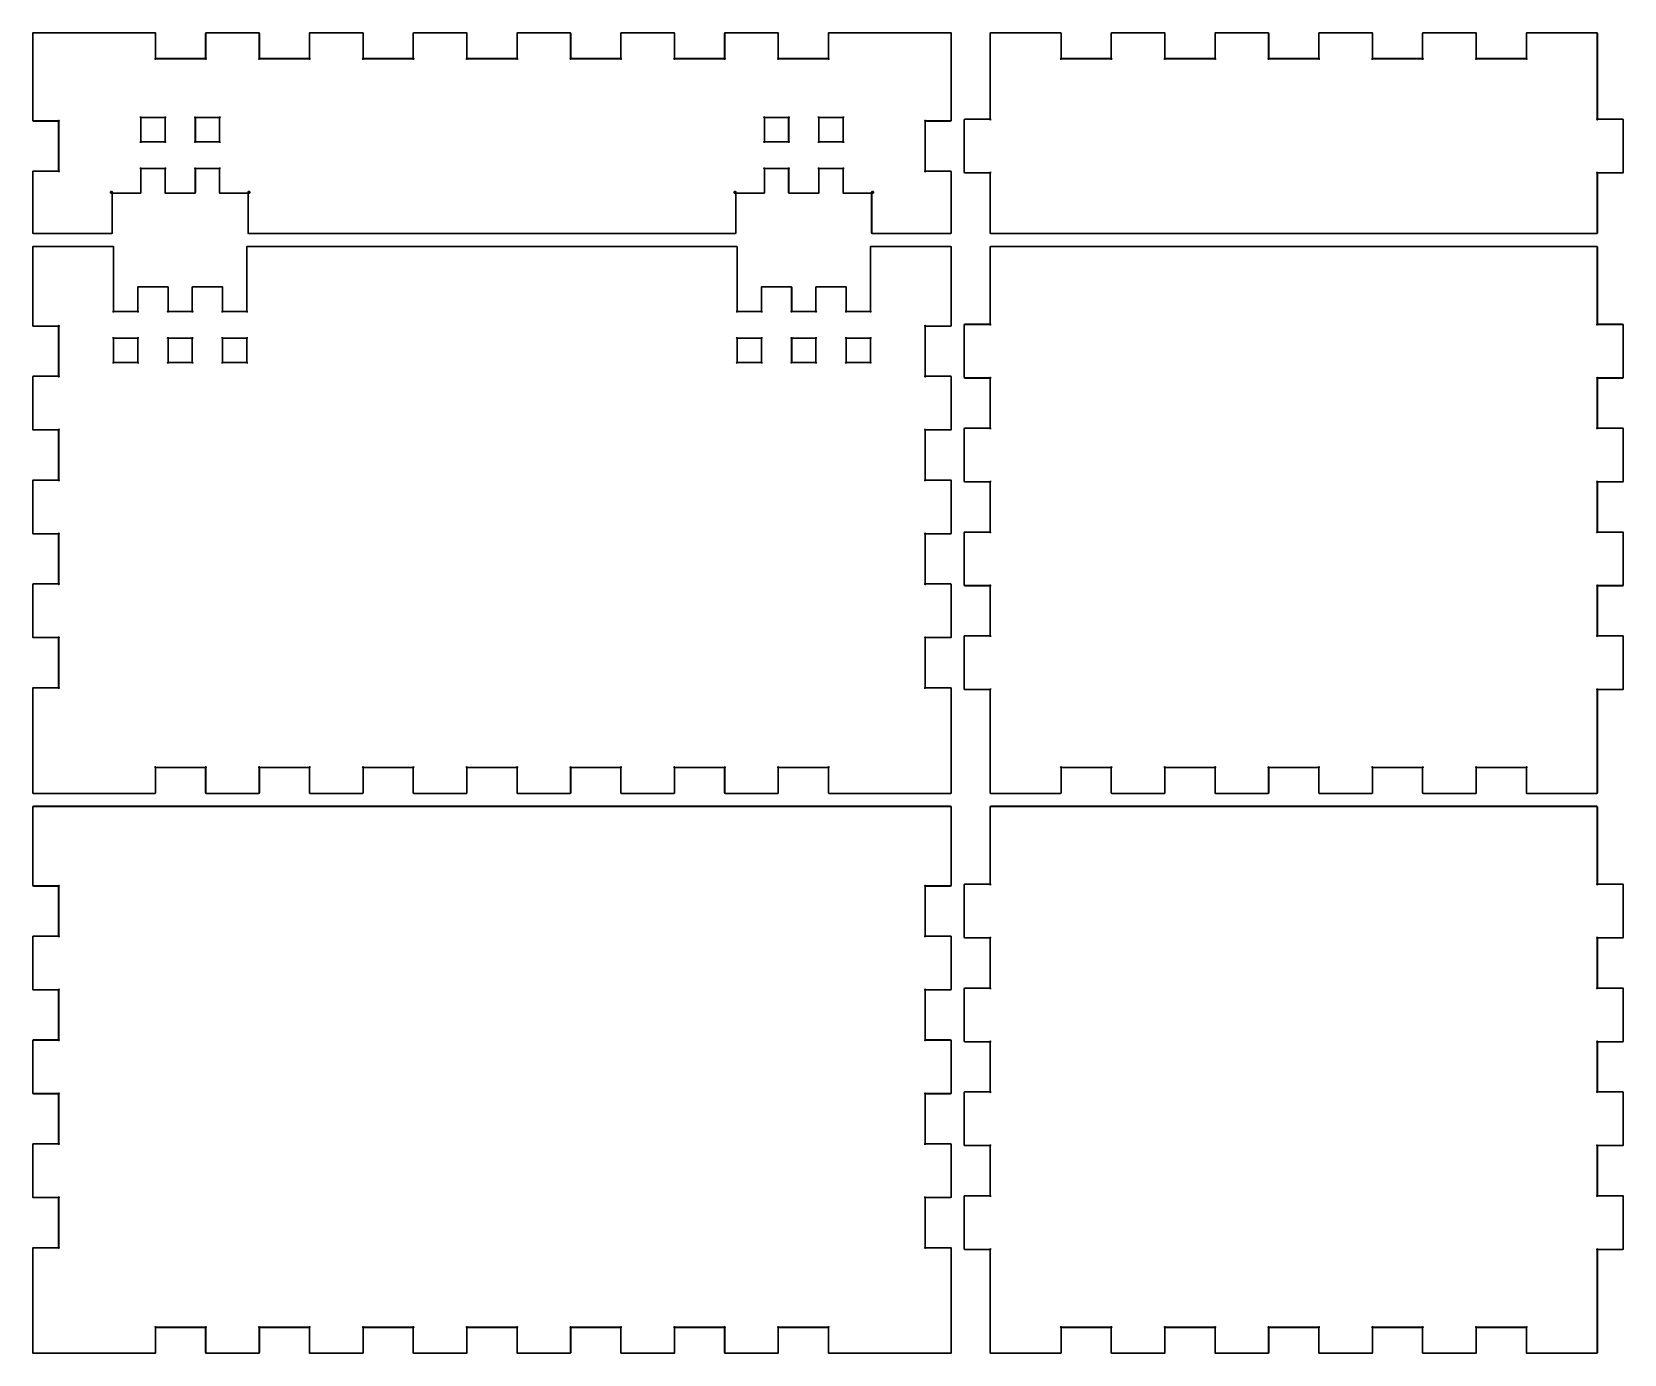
# Model space of a CAD drawing. Extents: x 10 to 224, y 10 to 295.
# Drawn here: x 9.9 to 194, y 9.9 to 162.7 of the extents above; entities that cross this region are included whole.
import ezdxf

# ---------------------------------------------------------------- set-up
doc = ezdxf.new("R2010")
doc.units = 0
doc.layers.get('0').update_dxf_attribs({"linetype": 'CONTINUOUS'})

msp = doc.modelspace()

# ---------------------------------------------------------------- linework, layer by layer
at = {"color": 0, "const_width": 0.2}
for points in [[(13.0996, 139.399), (19.0996, 139.399), (19.1161, 139.399), (19.1699, 139.43), (19.2002, 139.484), (19.2002, 139.5), (19.2002, 144.15), (19.2002, 144.163), (19.1878, 144.198), (19.1864, 144.201), (19.1837, 144.205), (19.1534, 144.235), (19.1492, 144.236), (19.1451, 144.239), (19.1106, 144.25), (19.0996, 144.25), (19.0872, 144.25), (19.0528, 144.239), (19.05, 144.236), (19.0459, 144.235), (19.0142, 144.205), (19.0128, 144.201), (19.01, 144.198), (19.0004, 144.162), (19.0004, 144.15), (19.0004, 144.133), (19.0293, 144.079), (19.0817, 144.05), (19.0996, 144.05), (22.4, 144.05), (22.4166, 144.05), (22.4703, 144.079), (22.5006, 144.133), (22.5006, 144.15), (22.5006, 146.9), (22.5006, 146.911), (22.4855, 146.943), (22.462, 146.938), (22.4579, 146.915), (22.4896, 146.9), (22.5006, 146.9), (25.3008, 146.9), (25.3104, 146.9), (25.3421, 146.915), (25.338, 146.938), (25.3146, 146.943), (25.3008, 146.911), (25.3008, 146.9), (25.3008, 144.15), (25.3008, 144.133), (25.3297, 144.079), (25.3821, 144.05), (25.4, 144.05), (28.7004, 144.05), (28.7169, 144.05), (28.7707, 144.079), (28.7996, 144.133), (28.7996, 144.15), (28.7996, 146.9), (28.7996, 146.911), (28.7845, 146.943), (28.7624, 146.938), (28.7569, 146.915), (28.7886, 146.9), (28.7996, 146.9), (31.5998, 146.9), (31.6095, 146.9), (31.6411, 146.915), (31.637, 146.938), (31.6136, 146.943), (31.5998, 146.911), (31.5998, 146.9), (31.5998, 144.15), (31.5998, 144.133), (31.6288, 144.079), (31.6825, 144.05), (31.7004, 144.05), (35.0008, 144.05), (35.0173, 144.05), (35.0697, 144.079), (35.1, 144.133), (35.1, 144.15), (35.1, 144.163), (35.0876, 144.198), (35.0862, 144.201), (35.0835, 144.205), (35.0532, 144.235), (35.0504, 144.236), (35.0463, 144.239), (35.0118, 144.25), (35.0008, 144.25), (34.987, 144.25), (34.9526, 144.239), (34.9498, 144.236), (34.9457, 144.235), (34.9154, 144.205), (34.914, 144.201), (34.9112, 144.198), (34.9002, 144.162), (34.9002, 144.15), (34.9002, 139.5), (34.9002, 139.484), (34.9291, 139.43), (34.9829, 139.399), (35.0008, 139.399), (40.9995, 139.399), (85.2001, 139.399), (91.2001, 139.399), (91.2163, 139.399), (91.2703, 139.43), (91.3007, 139.484), (91.3007, 139.5), (91.3007, 144.15), (91.3007, 144.163), (91.2883, 144.198), (91.2869, 144.201), (91.2841, 144.205), (91.2523, 144.235), (91.2495, 144.236), (91.2453, 144.239), (91.211, 144.25), (91.2001, 144.25), (91.1874, 144.25), (91.1532, 144.239), (91.1504, 144.236), (91.1461, 144.235), (91.1144, 144.205), (91.113, 144.201), (91.1105, 144.198), (91.0992, 144.162), (91.0992, 144.15), (91.0992, 144.133), (91.1281, 144.079), (91.1821, 144.05), (91.2001, 144.05), (94.5003, 144.05), (94.5169, 144.05), (94.5706, 144.079), (94.5995, 144.133), (94.5995, 144.15), (94.5995, 146.9), (94.5995, 146.911), (94.5843, 146.943), (94.5624, 146.938), (94.5568, 146.915), (94.5885, 146.9), (94.5995, 146.9), (97.3998, 146.9), (97.4094, 146.9), (97.4411, 146.915), (97.4369, 146.938), (97.4136, 146.943), (97.3998, 146.911), (97.3998, 146.9), (97.3998, 144.15), (97.3998, 144.133), (97.4288, 144.079), (97.4824, 144.05), (97.5004, 144.05), (100.799, 144.05), (100.816, 144.05), (100.87, 144.079), (100.9, 144.133), (100.9, 144.15), (100.9, 146.9), (100.9, 146.911), (100.885, 146.943), (100.861, 146.938), (100.857, 146.915), (100.889, 146.9), (100.9, 146.9), (103.7, 146.9), (103.71, 146.9), (103.741, 146.915), (103.737, 146.938), (103.714, 146.943), (103.7, 146.911), (103.7, 146.9), (103.7, 144.15), (103.7, 144.133), (103.729, 144.079), (103.782, 144.05), (103.799, 144.05), (107.1, 144.05), (107.116, 144.05), (107.17, 144.079), (107.2, 144.133), (107.2, 144.15), (107.2, 144.163), (107.188, 144.198), (107.187, 144.201), (107.184, 144.205), (107.152, 144.235), (107.149, 144.236), (107.145, 144.239), (107.111, 144.25), (107.1, 144.25), (107.087, 144.25), (107.053, 144.239), (107.05, 144.236), (107.046, 144.235), (107.014, 144.205), (107.013, 144.201), (107.01, 144.198), (107.001, 144.162), (107.001, 144.15), (107.001, 139.5), (107.001, 139.484), (107.03, 139.43), (107.082, 139.399), (107.1, 139.399), (113.1, 139.399), (116.1, 139.399), (116.116, 139.399), (116.17, 139.43), (116.2, 139.484), (116.2, 139.5), (116.2, 146.501), (116.2, 146.518), (116.17, 146.571), (116.116, 146.6), (116.1, 146.6), (113.2, 146.6), (113.189, 146.6), (113.158, 146.586), (113.162, 146.563), (113.185, 146.558), (113.2, 146.59), (113.2, 146.6), (113.2, 152.4), (113.2, 152.411), (113.185, 152.443), (113.162, 152.437), (113.158, 152.415), (113.189, 152.4), (113.2, 152.4), (116.1, 152.4), (116.116, 152.4), (116.17, 152.43), (116.2, 152.483), (116.2, 152.499), (116.2, 159.5), (116.2, 162.5), (116.2, 162.518), (116.17, 162.571), (116.116, 162.6), (116.1, 162.6), (113.1, 162.6), (102.1, 162.6), (102.082, 162.6), (102.029, 162.571), (102, 162.518), (102, 162.5), (102, 159.6), (102, 159.591), (102.013, 159.559), (102.037, 159.563), (102.041, 159.586), (102.009, 159.6), (102, 159.6), (96.1993, 159.6), (96.1884, 159.6), (96.1566, 159.586), (96.1623, 159.563), (96.1842, 159.559), (96.1993, 159.591), (96.1993, 159.6), (96.1993, 162.5), (96.1993, 162.518), (96.1704, 162.571), (96.1168, 162.6), (96.1002, 162.6), (90.1001, 162.6), (90.0825, 162.6), (90.0285, 162.571), (89.9996, 162.518), (89.9996, 162.5), (89.9996, 159.6), (89.9996, 159.591), (90.0134, 159.559), (90.037, 159.563), (90.0409, 159.586), (90.0095, 159.6), (89.9996, 159.6), (84.1996, 159.6), (84.1887, 159.6), (84.1569, 159.586), (84.1622, 159.563), (84.1844, 159.559), (84.1996, 159.591), (84.1996, 159.6), (84.1996, 162.5), (84.1996, 162.518), (84.1707, 162.571), (84.1167, 162.6), (84.1005, 162.6), (78.1004, 162.6), (78.0824, 162.6), (78.0288, 162.571), (77.9999, 162.518), (77.9999, 162.5), (77.9999, 159.6), (77.9999, 159.591), (78.0136, 159.559), (78.0369, 159.563), (78.0411, 159.586), (78.0094, 159.6), (77.9999, 159.6), (72.1995, 159.6), (72.1886, 159.6), (72.1568, 159.586), (72.1625, 159.563), (72.1843, 159.559), (72.1995, 159.591), (72.1995, 159.6), (72.1995, 162.5), (72.1995, 162.518), (72.1706, 162.571), (72.1169, 162.6), (72.1004, 162.6), (66.1003, 162.6), (66.0823, 162.6), (66.0287, 162.571), (65.9998, 162.518), (65.9998, 162.5), (65.9998, 159.6), (65.9998, 159.591), (66.0135, 159.559), (66.0368, 159.563), (66.0411, 159.586), (66.0093, 159.6), (65.9998, 159.6), (60.1998, 159.6), (60.1885, 159.6), (60.1567, 159.586), (60.1624, 159.563), (60.1846, 159.559), (60.1998, 159.591), (60.1998, 159.6), (60.1998, 162.5), (60.1998, 162.518), (60.1708, 162.571), (60.1169, 162.6), (60.1003, 162.6), (54.1002, 162.6), (54.0826, 162.6), (54.0286, 162.571), (53.9997, 162.518), (53.9997, 162.5), (53.9997, 159.6), (53.9997, 159.591), (54.0135, 159.559), (54.0371, 159.563), (54.0413, 159.586), (54.0096, 159.6), (53.9997, 159.6), (48.1997, 159.6), (48.1887, 159.6), (48.157, 159.586), (48.1623, 159.563), (48.1845, 159.559), (48.1997, 159.591), (48.1997, 159.6), (48.1997, 162.5), (48.1997, 162.518), (48.1707, 162.571), (48.1171, 162.6), (48.1005, 162.6), (42.1005, 162.6), (42.0825, 162.6), (42.0289, 162.571), (42, 162.518), (42, 162.5), (42, 159.6), (42, 159.591), (42.0137, 159.559), (42.037, 159.563), (42.0412, 159.586), (42.0095, 159.6), (42, 159.6), (36.1996, 159.6), (36.1887, 159.6), (36.1569, 159.586), (36.1625, 159.563), (36.1844, 159.559), (36.1996, 159.591), (36.1996, 159.6), (36.1996, 162.5), (36.1996, 162.518), (36.1707, 162.571), (36.117, 162.6), (36.1005, 162.6), (30.1005, 162.6), (30.0826, 162.6), (30.0288, 162.571), (29.9999, 162.518), (29.9999, 162.5), (29.9999, 159.6), (29.9999, 159.591), (30.0137, 159.559), (30.0371, 159.563), (30.0413, 159.586), (30.0095, 159.6), (29.9999, 159.6), (24.1997, 159.6), (24.1887, 159.6), (24.157, 159.586), (24.1625, 159.563), (24.1846, 159.559), (24.1997, 159.591), (24.1997, 159.6), (24.1997, 162.5), (24.1997, 162.518), (24.1708, 162.571), (24.1171, 162.6), (24.1005, 162.6), (13.0996, 162.6), (10.0996, 162.6), (10.0817, 162.6), (10.0294, 162.571), (10.0004, 162.518), (10.0004, 162.5), (10.0004, 159.5), (10.0004, 152.499), (10.0004, 152.483), (10.0294, 152.43), (10.0817, 152.4), (10.0996, 152.4), (13.0004, 152.4), (13.0101, 152.4), (13.0418, 152.415), (13.0376, 152.437), (13.0142, 152.443), (13.0004, 152.411), (13.0004, 152.4), (13.0004, 146.6), (13.0004, 146.59), (13.0142, 146.558), (13.0376, 146.563), (13.0418, 146.586), (13.0101, 146.6), (13.0004, 146.6), (10.0996, 146.6), (10.0817, 146.6), (10.0294, 146.571), (10.0004, 146.518), (10.0004, 146.501), (10.0004, 139.5), (10.0004, 139.484), (10.0294, 139.43), (10.0817, 139.399), (10.0996, 139.399), (13.0996, 139.399)], [(120.8, 139.399), (190.801, 139.399), (190.817, 139.399), (190.871, 139.43), (190.9, 139.484), (190.9, 139.5), (190.9, 146.4), (190.9, 146.411), (190.885, 146.443), (190.862, 146.439), (190.857, 146.415), (190.889, 146.4), (190.9, 146.4), (193.8, 146.4), (193.817, 146.4), (193.871, 146.43), (193.9, 146.484), (193.9, 146.501), (193.9, 152.499), (193.9, 152.517), (193.871, 152.571), (193.817, 152.6), (193.8, 152.6), (190.9, 152.6), (190.889, 152.6), (190.857, 152.586), (190.862, 152.563), (190.885, 152.558), (190.9, 152.59), (190.9, 152.6), (190.9, 159.5), (190.9, 162.5), (190.9, 162.518), (190.871, 162.571), (190.817, 162.6), (190.801, 162.6), (182.8, 162.6), (182.782, 162.6), (182.729, 162.571), (182.7, 162.518), (182.7, 162.5), (182.7, 159.6), (182.7, 159.591), (182.714, 159.559), (182.737, 159.563), (182.742, 159.586), (182.71, 159.6), (182.7, 159.6), (176.9, 159.6), (176.889, 159.6), (176.857, 159.586), (176.862, 159.563), (176.885, 159.559), (176.9, 159.591), (176.9, 159.6), (176.9, 162.5), (176.9, 162.518), (176.87, 162.571), (176.816, 162.6), (176.8, 162.6), (170.799, 162.6), (170.781, 162.6), (170.729, 162.571), (170.7, 162.518), (170.7, 162.5), (170.7, 159.6), (170.7, 159.591), (170.714, 159.559), (170.737, 159.563), (170.742, 159.586), (170.71, 159.6), (170.7, 159.6), (164.9, 159.6), (164.889, 159.6), (164.858, 159.586), (164.862, 159.563), (164.885, 159.559), (164.9, 159.591), (164.9, 159.6), (164.9, 162.5), (164.9, 162.518), (164.87, 162.571), (164.816, 162.6), (164.799, 162.6), (158.8, 162.6), (158.782, 162.6), (158.729, 162.571), (158.7, 162.518), (158.7, 162.5), (158.7, 159.6), (158.7, 159.591), (158.714, 159.559), (158.738, 159.563), (158.742, 159.586), (158.71, 159.6), (158.7, 159.6), (152.9, 159.6), (152.889, 159.6), (152.858, 159.586), (152.862, 159.563), (152.885, 159.559), (152.9, 159.591), (152.9, 159.6), (152.9, 162.5), (152.9, 162.518), (152.87, 162.571), (152.816, 162.6), (152.8, 162.6), (146.8, 162.6), (146.782, 162.6), (146.729, 162.571), (146.701, 162.518), (146.701, 162.5), (146.701, 159.6), (146.701, 159.591), (146.714, 159.559), (146.738, 159.563), (146.742, 159.586), (146.71, 159.6), (146.701, 159.6), (140.9, 159.6), (140.889, 159.6), (140.857, 159.586), (140.862, 159.563), (140.885, 159.559), (140.9, 159.591), (140.9, 159.6), (140.9, 162.5), (140.9, 162.518), (140.87, 162.571), (140.816, 162.6), (140.8, 162.6), (134.8, 162.6), (134.782, 162.6), (134.729, 162.571), (134.7, 162.518), (134.7, 162.5), (134.7, 159.6), (134.7, 159.591), (134.714, 159.559), (134.738, 159.563), (134.742, 159.586), (134.71, 159.6), (134.7, 159.6), (128.9, 159.6), (128.889, 159.6), (128.858, 159.586), (128.862, 159.563), (128.885, 159.559), (128.9, 159.591), (128.9, 159.6), (128.9, 162.5), (128.9, 162.518), (128.87, 162.571), (128.816, 162.6), (128.8, 162.6), (120.8, 162.6), (120.782, 162.6), (120.729, 162.571), (120.7, 162.518), (120.7, 162.5), (120.7, 159.5), (120.7, 152.6), (120.7, 152.59), (120.713, 152.558), (120.737, 152.563), (120.741, 152.586), (120.709, 152.6), (120.7, 152.6), (117.8, 152.6), (117.782, 152.6), (117.729, 152.571), (117.7, 152.517), (117.7, 152.499), (117.7, 146.501), (117.7, 146.484), (117.729, 146.43), (117.782, 146.4), (117.8, 146.4), (120.7, 146.4), (120.709, 146.4), (120.741, 146.415), (120.737, 146.439), (120.713, 146.443), (120.7, 146.411), (120.7, 146.4), (120.7, 139.5), (120.7, 139.484), (120.729, 139.43), (120.782, 139.399), (120.8, 139.399)], [(13.0996, 74.6993), (24.1005, 74.6993), (24.1171, 74.6993), (24.1708, 74.7296), (24.1997, 74.7832), (24.1997, 74.7998), (24.1997, 77.7007), (24.1997, 77.7117), (24.1846, 77.7434), (24.1625, 77.7378), (24.157, 77.7159), (24.1887, 77.7007), (24.1997, 77.7007), (29.9999, 77.7007), (30.0095, 77.7007), (30.0413, 77.7159), (30.0371, 77.7378), (30.0137, 77.7434), (29.9999, 77.7117), (29.9999, 77.7007), (29.9999, 74.7998), (29.9999, 74.7832), (30.0288, 74.7296), (30.0826, 74.6993), (30.1005, 74.6993), (36.1005, 74.6993), (36.117, 74.6993), (36.1707, 74.7296), (36.1996, 74.7832), (36.1996, 74.7998), (36.1996, 77.7007), (36.1996, 77.7117), (36.1844, 77.7434), (36.1625, 77.7378), (36.1569, 77.7159), (36.1887, 77.7007), (36.1996, 77.7007), (42, 77.7007), (42.0095, 77.7007), (42.0412, 77.7159), (42.037, 77.7378), (42.0137, 77.7434), (42, 77.7117), (42, 77.7007), (42, 74.7998), (42, 74.7832), (42.0289, 74.7296), (42.0825, 74.6993), (42.1005, 74.6993), (48.1005, 74.6993), (48.1171, 74.6993), (48.1707, 74.7296), (48.1997, 74.7832), (48.1997, 74.7998), (48.1997, 77.7007), (48.1997, 77.7117), (48.1845, 77.7434), (48.1623, 77.7378), (48.157, 77.7159), (48.1887, 77.7007), (48.1997, 77.7007), (53.9997, 77.7007), (54.0096, 77.7007), (54.0413, 77.7159), (54.0371, 77.7378), (54.0135, 77.7434), (53.9997, 77.7117), (53.9997, 77.7007), (53.9997, 74.7998), (53.9997, 74.7832), (54.0286, 74.7296), (54.0826, 74.6993), (54.1002, 74.6993), (60.1003, 74.6993), (60.1169, 74.6993), (60.1708, 74.7296), (60.1998, 74.7832), (60.1998, 74.7998), (60.1998, 77.7007), (60.1998, 77.7117), (60.1846, 77.7434), (60.1624, 77.7378), (60.1567, 77.7159), (60.1885, 77.7007), (60.1998, 77.7007), (65.9998, 77.7007), (66.0093, 77.7007), (66.0411, 77.7159), (66.0368, 77.7378), (66.0135, 77.7434), (65.9998, 77.7117), (65.9998, 77.7007), (65.9998, 74.7998), (65.9998, 74.7832), (66.0287, 74.7296), (66.0823, 74.6993), (66.1003, 74.6993), (72.1004, 74.6993), (72.1169, 74.6993), (72.1706, 74.7296), (72.1995, 74.7832), (72.1995, 74.7998), (72.1995, 77.7007), (72.1995, 77.7117), (72.1843, 77.7434), (72.1625, 77.7378), (72.1568, 77.7159), (72.1886, 77.7007), (72.1995, 77.7007), (77.9999, 77.7007), (78.0094, 77.7007), (78.0411, 77.7159), (78.0369, 77.7378), (78.0136, 77.7434), (77.9999, 77.7117), (77.9999, 77.7007), (77.9999, 74.7998), (77.9999, 74.7832), (78.0288, 74.7296), (78.0824, 74.6993), (78.1004, 74.6993), (84.1005, 74.6993), (84.1167, 74.6993), (84.1707, 74.7296), (84.1996, 74.7832), (84.1996, 74.7998), (84.1996, 77.7007), (84.1996, 77.7117), (84.1844, 77.7434), (84.1622, 77.7378), (84.1569, 77.7159), (84.1887, 77.7007), (84.1996, 77.7007), (89.9996, 77.7007), (90.0095, 77.7007), (90.0409, 77.7159), (90.037, 77.7378), (90.0134, 77.7434), (89.9996, 77.7117), (89.9996, 77.7007), (89.9996, 74.7998), (89.9996, 74.7832), (90.0285, 74.7296), (90.0825, 74.6993), (90.1001, 74.6993), (96.1002, 74.6993), (96.1168, 74.6993), (96.1704, 74.7296), (96.1993, 74.7832), (96.1993, 74.7998), (96.1993, 77.7007), (96.1993, 77.7117), (96.1842, 77.7434), (96.1623, 77.7378), (96.1566, 77.7159), (96.1884, 77.7007), (96.1993, 77.7007), (102, 77.7007), (102.009, 77.7007), (102.041, 77.7159), (102.037, 77.7378), (102.013, 77.7434), (102, 77.7117), (102, 77.7007), (102, 74.7998), (102, 74.7832), (102.029, 74.7296), (102.082, 74.6993), (102.1, 74.6993), (113.1, 74.6993), (116.1, 74.6993), (116.116, 74.6993), (116.17, 74.7296), (116.2, 74.7832), (116.2, 74.7998), (116.2, 77.7998), (116.2, 86.7999), (116.2, 86.8179), (116.17, 86.8715), (116.116, 86.9005), (116.1, 86.9005), (113.2, 86.9005), (113.189, 86.9005), (113.158, 86.8867), (113.162, 86.8634), (113.185, 86.8592), (113.2, 86.8909), (113.2, 86.9005), (113.2, 92.7005), (113.2, 92.7118), (113.185, 92.7435), (113.162, 92.7379), (113.158, 92.7156), (113.189, 92.7005), (113.2, 92.7005), (116.1, 92.7005), (116.116, 92.7005), (116.17, 92.7294), (116.2, 92.7834), (116.2, 92.8), (116.2, 98.8), (116.2, 98.8176), (116.17, 98.8716), (116.116, 98.9005), (116.1, 98.9005), (113.2, 98.9005), (113.189, 98.9005), (113.158, 98.8868), (113.162, 98.8632), (113.185, 98.8589), (113.2, 98.8907), (113.2, 98.9005), (113.2, 104.699), (113.2, 104.71), (113.185, 104.742), (113.162, 104.738), (113.158, 104.714), (113.189, 104.699), (113.2, 104.699), (116.1, 104.699), (116.116, 104.699), (116.17, 104.729), (116.2, 104.783), (116.2, 104.8), (116.2, 110.8), (116.2, 110.818), (116.17, 110.871), (116.116, 110.9), (116.1, 110.9), (113.2, 110.9), (113.189, 110.9), (113.158, 110.887), (113.162, 110.863), (113.185, 110.859), (113.2, 110.891), (113.2, 110.9), (113.2, 116.701), (113.2, 116.712), (113.185, 116.743), (113.162, 116.738), (113.158, 116.716), (113.189, 116.701), (113.2, 116.701), (116.1, 116.701), (116.116, 116.701), (116.17, 116.73), (116.2, 116.783), (116.2, 116.8), (116.2, 122.8), (116.2, 122.818), (116.17, 122.871), (116.116, 122.9), (116.1, 122.9), (113.2, 122.9), (113.189, 122.9), (113.158, 122.887), (113.162, 122.863), (113.185, 122.859), (113.2, 122.891), (113.2, 122.9), (113.2, 128.7), (113.2, 128.712), (113.185, 128.743), (113.162, 128.738), (113.158, 128.716), (113.189, 128.7), (113.2, 128.7), (116.1, 128.7), (116.116, 128.7), (116.17, 128.729), (116.2, 128.783), (116.2, 128.8), (116.2, 137.8), (116.2, 137.818), (116.17, 137.871), (116.116, 137.9), (116.1, 137.9), (113.1, 137.9), (106.95, 137.9), (106.932, 137.9), (106.879, 137.871), (106.85, 137.818), (106.85, 137.8), (106.85, 133.15), (106.85, 130.4), (106.85, 130.39), (106.864, 130.358), (106.887, 130.362), (106.892, 130.386), (106.86, 130.4), (106.85, 130.4), (104.05, 130.4), (104.039, 130.4), (104.007, 130.386), (104.012, 130.362), (104.035, 130.358), (104.05, 130.39), (104.05, 130.4), (104.05, 133.15), (104.05, 133.168), (104.02, 133.222), (103.966, 133.251), (103.95, 133.251), (100.651, 133.251), (100.633, 133.251), (100.579, 133.222), (100.55, 133.168), (100.55, 133.15), (100.55, 130.4), (100.55, 130.39), (100.564, 130.358), (100.587, 130.362), (100.591, 130.386), (100.56, 130.4), (100.55, 130.4), (97.7498, 130.4), (97.7388, 130.4), (97.7071, 130.386), (97.7124, 130.362), (97.7346, 130.358), (97.7498, 130.39), (97.7498, 130.4), (97.7498, 133.15), (97.7498, 133.168), (97.7209, 133.222), (97.6672, 133.251), (97.6507, 133.251), (94.3501, 133.251), (94.3321, 133.251), (94.2785, 133.222), (94.2495, 133.168), (94.2495, 133.15), (94.2495, 130.4), (94.2495, 130.39), (94.2633, 130.358), (94.2869, 130.362), (94.2908, 130.386), (94.2591, 130.4), (94.2495, 130.4), (91.4495, 130.4), (91.4382, 130.4), (91.4065, 130.386), (91.4121, 130.362), (91.4344, 130.358), (91.4495, 130.39), (91.4495, 130.4), (91.4495, 133.15), (91.4495, 137.8), (91.4495, 137.818), (91.4206, 137.871), (91.3666, 137.9), (91.35, 137.9), (85.2001, 137.9), (40.9995, 137.9), (34.8492, 137.9), (34.8313, 137.9), (34.7789, 137.871), (34.75, 137.818), (34.75, 137.8), (34.75, 133.15), (34.75, 130.4), (34.75, 130.39), (34.7638, 130.358), (34.7872, 130.362), (34.7913, 130.386), (34.7597, 130.4), (34.75, 130.4), (31.9498, 130.4), (31.9388, 130.4), (31.9071, 130.386), (31.9112, 130.362), (31.9346, 130.358), (31.9498, 130.39), (31.9498, 130.4), (31.9498, 133.15), (31.9498, 133.168), (31.9195, 133.222), (31.8657, 133.251), (31.8492, 133.251), (28.5502, 133.251), (28.5323, 133.251), (28.4786, 133.222), (28.4496, 133.168), (28.4496, 133.15), (28.4496, 130.4), (28.4496, 130.39), (28.4634, 130.358), (28.4868, 130.362), (28.4909, 130.386), (28.4593, 130.4), (28.4496, 130.4), (25.6508, 130.4), (25.6398, 130.4), (25.6081, 130.386), (25.6122, 130.362), (25.6357, 130.358), (25.6508, 130.39), (25.6508, 130.4), (25.6508, 133.15), (25.6508, 133.168), (25.6205, 133.222), (25.5668, 133.251), (25.5502, 133.251), (22.2498, 133.251), (22.2319, 133.251), (22.1782, 133.222), (22.1492, 133.168), (22.1492, 133.15), (22.1492, 130.4), (22.1492, 130.39), (22.163, 130.358), (22.1864, 130.362), (22.1905, 130.386), (22.1589, 130.4), (22.1492, 130.4), (19.3504, 130.4), (19.3394, 130.4), (19.3077, 130.386), (19.3118, 130.362), (19.3353, 130.358), (19.3504, 130.39), (19.3504, 130.4), (19.3504, 133.15), (19.3504, 137.8), (19.3504, 137.818), (19.3201, 137.871), (19.2664, 137.9), (19.2498, 137.9), (13.0996, 137.9), (10.0996, 137.9), (10.0817, 137.9), (10.0294, 137.871), (10.0004, 137.818), (10.0004, 137.8), (10.0004, 128.8), (10.0004, 128.783), (10.0294, 128.729), (10.0817, 128.7), (10.0996, 128.7), (13.0004, 128.7), (13.0101, 128.7), (13.0418, 128.716), (13.0376, 128.738), (13.0142, 128.743), (13.0004, 128.712), (13.0004, 128.7), (13.0004, 122.9), (13.0004, 122.891), (13.0142, 122.859), (13.0376, 122.863), (13.0418, 122.887), (13.0101, 122.9), (13.0004, 122.9), (10.0996, 122.9), (10.0817, 122.9), (10.0294, 122.871), (10.0004, 122.818), (10.0004, 122.8), (10.0004, 116.8), (10.0004, 116.783), (10.0294, 116.73), (10.0817, 116.701), (10.0996, 116.701), (13.0004, 116.701), (13.0101, 116.701), (13.0418, 116.716), (13.0376, 116.738), (13.0142, 116.743), (13.0004, 116.712), (13.0004, 116.701), (13.0004, 110.9), (13.0004, 110.891), (13.0142, 110.859), (13.0376, 110.863), (13.0418, 110.887), (13.0101, 110.9), (13.0004, 110.9), (10.0996, 110.9), (10.0817, 110.9), (10.0294, 110.871), (10.0004, 110.818), (10.0004, 110.8), (10.0004, 104.8), (10.0004, 104.783), (10.0294, 104.729), (10.0817, 104.699), (10.0996, 104.699), (13.0004, 104.699), (13.0101, 104.699), (13.0418, 104.714), (13.0376, 104.738), (13.0142, 104.742), (13.0004, 104.71), (13.0004, 104.699), (13.0004, 98.9005), (13.0004, 98.8907), (13.0142, 98.8589), (13.0376, 98.8632), (13.0418, 98.8868), (13.0101, 98.9005), (13.0004, 98.9005), (10.0996, 98.9005), (10.0817, 98.9005), (10.0294, 98.8716), (10.0004, 98.8176), (10.0004, 98.8), (10.0004, 92.8), (10.0004, 92.7834), (10.0294, 92.7294), (10.0817, 92.7005), (10.0996, 92.7005), (13.0004, 92.7005), (13.0101, 92.7005), (13.0418, 92.7156), (13.0376, 92.7379), (13.0142, 92.7435), (13.0004, 92.7118), (13.0004, 92.7005), (13.0004, 86.9005), (13.0004, 86.8909), (13.0142, 86.8592), (13.0376, 86.8634), (13.0418, 86.8867), (13.0101, 86.9005), (13.0004, 86.9005), (10.0996, 86.9005), (10.0817, 86.9005), (10.0294, 86.8715), (10.0004, 86.8179), (10.0004, 86.7999), (10.0004, 77.7998), (10.0004, 74.7998), (10.0004, 74.7832), (10.0294, 74.7296), (10.0817, 74.6993), (10.0996, 74.6993), (13.0996, 74.6993)], [(120.8, 74.6993), (128.8, 74.6993), (128.816, 74.6993), (128.87, 74.7296), (128.9, 74.7832), (128.9, 74.7998), (128.9, 77.7007), (128.9, 77.7117), (128.885, 77.7434), (128.862, 77.7378), (128.858, 77.7159), (128.889, 77.7007), (128.9, 77.7007), (134.7, 77.7007), (134.71, 77.7007), (134.742, 77.7159), (134.738, 77.7378), (134.714, 77.7434), (134.7, 77.7117), (134.7, 77.7007), (134.7, 74.7998), (134.7, 74.7832), (134.729, 74.7296), (134.782, 74.6993), (134.8, 74.6993), (140.8, 74.6993), (140.816, 74.6993), (140.87, 74.7296), (140.9, 74.7832), (140.9, 74.7998), (140.9, 77.7007), (140.9, 77.7117), (140.885, 77.7434), (140.862, 77.7378), (140.857, 77.7159), (140.889, 77.7007), (140.9, 77.7007), (146.701, 77.7007), (146.71, 77.7007), (146.742, 77.7159), (146.738, 77.7378), (146.714, 77.7434), (146.701, 77.7117), (146.701, 77.7007), (146.701, 74.7998), (146.701, 74.7832), (146.729, 74.7296), (146.782, 74.6993), (146.8, 74.6993), (152.8, 74.6993), (152.816, 74.6993), (152.87, 74.7296), (152.9, 74.7832), (152.9, 74.7998), (152.9, 77.7007), (152.9, 77.7117), (152.885, 77.7434), (152.862, 77.7378), (152.858, 77.7159), (152.889, 77.7007), (152.9, 77.7007), (158.7, 77.7007), (158.71, 77.7007), (158.742, 77.7159), (158.738, 77.7378), (158.714, 77.7434), (158.7, 77.7117), (158.7, 77.7007), (158.7, 74.7998), (158.7, 74.7832), (158.729, 74.7296), (158.782, 74.6993), (158.8, 74.6993), (164.799, 74.6993), (164.816, 74.6993), (164.87, 74.7296), (164.9, 74.7832), (164.9, 74.7998), (164.9, 77.7007), (164.9, 77.7117), (164.885, 77.7434), (164.862, 77.7378), (164.858, 77.7159), (164.889, 77.7007), (164.9, 77.7007), (170.7, 77.7007), (170.71, 77.7007), (170.742, 77.7159), (170.737, 77.7378), (170.714, 77.7434), (170.7, 77.7117), (170.7, 77.7007), (170.7, 74.7998), (170.7, 74.7832), (170.729, 74.7296), (170.781, 74.6993), (170.799, 74.6993), (176.8, 74.6993), (176.816, 74.6993), (176.87, 74.7296), (176.9, 74.7832), (176.9, 74.7998), (176.9, 77.7007), (176.9, 77.7117), (176.885, 77.7434), (176.862, 77.7378), (176.857, 77.7159), (176.889, 77.7007), (176.9, 77.7007), (182.7, 77.7007), (182.71, 77.7007), (182.742, 77.7159), (182.737, 77.7378), (182.714, 77.7434), (182.7, 77.7117), (182.7, 77.7007), (182.7, 74.7998), (182.7, 74.7832), (182.729, 74.7296), (182.782, 74.6993), (182.8, 74.6993), (190.801, 74.6993), (190.817, 74.6993), (190.871, 74.7296), (190.9, 74.7832), (190.9, 74.7998), (190.9, 77.7998), (190.9, 86.7008), (190.9, 86.7117), (190.885, 86.7435), (190.862, 86.7378), (190.857, 86.716), (190.889, 86.7008), (190.9, 86.7008), (193.8, 86.7008), (193.817, 86.7008), (193.871, 86.7297), (193.9, 86.7833), (193.9, 86.7999), (193.9, 92.8), (193.9, 92.8176), (193.871, 92.8716), (193.817, 92.9005), (193.8, 92.9005), (190.9, 92.9005), (190.889, 92.9005), (190.857, 92.8867), (190.862, 92.8631), (190.885, 92.8592), (190.9, 92.891), (190.9, 92.9005), (190.9, 98.7005), (190.9, 98.7118), (190.885, 98.7432), (190.862, 98.7379), (190.857, 98.7157), (190.889, 98.7005), (190.9, 98.7005), (193.8, 98.7005), (193.817, 98.7005), (193.871, 98.7294), (193.9, 98.7834), (193.9, 98.8), (193.9, 104.8), (193.9, 104.818), (193.871, 104.871), (193.817, 104.9), (193.8, 104.9), (190.9, 104.9), (190.889, 104.9), (190.857, 104.886), (190.862, 104.863), (190.885, 104.859), (190.9, 104.891), (190.9, 104.9), (190.9, 110.701), (190.9, 110.712), (190.885, 110.743), (190.862, 110.738), (190.857, 110.716), (190.889, 110.701), (190.9, 110.701), (193.8, 110.701), (193.817, 110.701), (193.871, 110.73), (193.9, 110.783), (193.9, 110.8), (193.9, 116.8), (193.9, 116.818), (193.871, 116.871), (193.817, 116.9), (193.8, 116.9), (190.9, 116.9), (190.889, 116.9), (190.857, 116.887), (190.862, 116.863), (190.885, 116.859), (190.9, 116.891), (190.9, 116.9), (190.9, 122.701), (190.9, 122.712), (190.885, 122.743), (190.862, 122.738), (190.857, 122.716), (190.889, 122.701), (190.9, 122.701), (193.8, 122.701), (193.817, 122.701), (193.871, 122.73), (193.9, 122.783), (193.9, 122.8), (193.9, 128.8), (193.9, 128.818), (193.871, 128.871), (193.817, 128.9), (193.8, 128.9), (190.9, 128.9), (190.889, 128.9), (190.857, 128.887), (190.862, 128.863), (190.885, 128.859), (190.9, 128.891), (190.9, 128.9), (190.9, 137.8), (190.9, 137.818), (190.871, 137.871), (190.817, 137.9), (190.801, 137.9), (120.8, 137.9), (120.782, 137.9), (120.729, 137.871), (120.7, 137.818), (120.7, 137.8), (120.7, 128.9), (120.7, 128.891), (120.713, 128.859), (120.737, 128.863), (120.741, 128.887), (120.709, 128.9), (120.7, 128.9), (117.8, 128.9), (117.782, 128.9), (117.729, 128.871), (117.7, 128.818), (117.7, 128.8), (117.7, 122.8), (117.7, 122.783), (117.729, 122.73), (117.782, 122.701), (117.8, 122.701), (120.7, 122.701), (120.709, 122.701), (120.741, 122.716), (120.737, 122.738), (120.713, 122.743), (120.7, 122.712), (120.7, 122.701), (120.7, 116.9), (120.7, 116.891), (120.713, 116.859), (120.737, 116.863), (120.741, 116.887), (120.709, 116.9), (120.7, 116.9), (117.8, 116.9), (117.782, 116.9), (117.729, 116.871), (117.7, 116.818), (117.7, 116.8), (117.7, 110.8), (117.7, 110.783), (117.729, 110.73), (117.782, 110.701), (117.8, 110.701), (120.7, 110.701), (120.709, 110.701), (120.741, 110.716), (120.737, 110.738), (120.713, 110.743), (120.7, 110.712), (120.7, 110.701), (120.7, 104.9), (120.7, 104.891), (120.713, 104.859), (120.737, 104.863), (120.741, 104.886), (120.709, 104.9), (120.7, 104.9), (117.8, 104.9), (117.782, 104.9), (117.729, 104.871), (117.7, 104.818), (117.7, 104.8), (117.7, 98.8), (117.7, 98.7834), (117.729, 98.7294), (117.782, 98.7005), (117.8, 98.7005), (120.7, 98.7005), (120.709, 98.7005), (120.741, 98.7157), (120.737, 98.7379), (120.713, 98.7432), (120.7, 98.7118), (120.7, 98.7005), (120.7, 92.9005), (120.7, 92.891), (120.713, 92.8592), (120.737, 92.8631), (120.741, 92.8867), (120.709, 92.9005), (120.7, 92.9005), (117.8, 92.9005), (117.782, 92.9005), (117.729, 92.8716), (117.7, 92.8176), (117.7, 92.8), (117.7, 86.7999), (117.7, 86.7833), (117.729, 86.7297), (117.782, 86.7008), (117.8, 86.7008), (120.7, 86.7008), (120.709, 86.7008), (120.741, 86.716), (120.737, 86.7378), (120.713, 86.7435), (120.7, 86.7117), (120.7, 86.7008), (120.7, 77.7998), (120.7, 74.7998), (120.7, 74.7832), (120.729, 74.7296), (120.782, 74.6993), (120.8, 74.6993)], [(13.0996, 10.0004), (24.1005, 10.0004), (24.1171, 10.0004), (24.1708, 10.0294), (24.1997, 10.0831), (24.1997, 10.0996), (24.1997, 13.0004), (24.1997, 13.0114), (24.1846, 13.0431), (24.1625, 13.0376), (24.157, 13.0156), (24.1887, 13.0004), (24.1997, 13.0004), (29.9999, 13.0004), (30.0095, 13.0004), (30.0413, 13.0156), (30.0371, 13.0376), (30.0137, 13.0431), (29.9999, 13.0114), (29.9999, 13.0004), (29.9999, 10.0996), (29.9999, 10.0831), (30.0288, 10.0294), (30.0826, 10.0004), (30.1005, 10.0004), (36.1005, 10.0004), (36.117, 10.0004), (36.1707, 10.0294), (36.1996, 10.0831), (36.1996, 10.0996), (36.1996, 13.0004), (36.1996, 13.0114), (36.1844, 13.0431), (36.1625, 13.0376), (36.1569, 13.0156), (36.1887, 13.0004), (36.1996, 13.0004), (42, 13.0004), (42.0095, 13.0004), (42.0412, 13.0156), (42.037, 13.0376), (42.0137, 13.0431), (42, 13.0114), (42, 13.0004), (42, 10.0996), (42, 10.0831), (42.0289, 10.0294), (42.0825, 10.0004), (42.1005, 10.0004), (48.1005, 10.0004), (48.1171, 10.0004), (48.1707, 10.0294), (48.1997, 10.0831), (48.1997, 10.0996), (48.1997, 13.0004), (48.1997, 13.0114), (48.1845, 13.0431), (48.1623, 13.0376), (48.157, 13.0156), (48.1887, 13.0004), (48.1997, 13.0004), (53.9997, 13.0004), (54.0096, 13.0004), (54.0413, 13.0156), (54.0371, 13.0376), (54.0135, 13.0431), (53.9997, 13.0114), (53.9997, 13.0004), (53.9997, 10.0996), (53.9997, 10.0831), (54.0286, 10.0294), (54.0826, 10.0004), (54.1002, 10.0004), (60.1003, 10.0004), (60.1169, 10.0004), (60.1708, 10.0294), (60.1998, 10.0831), (60.1998, 10.0996), (60.1998, 13.0004), (60.1998, 13.0114), (60.1846, 13.0431), (60.1624, 13.0376), (60.1567, 13.0156), (60.1885, 13.0004), (60.1998, 13.0004), (65.9998, 13.0004), (66.0093, 13.0004), (66.0411, 13.0156), (66.0368, 13.0376), (66.0135, 13.0431), (65.9998, 13.0114), (65.9998, 13.0004), (65.9998, 10.0996), (65.9998, 10.0831), (66.0287, 10.0294), (66.0823, 10.0004), (66.1003, 10.0004), (72.1004, 10.0004), (72.1169, 10.0004), (72.1706, 10.0294), (72.1995, 10.0831), (72.1995, 10.0996), (72.1995, 13.0004), (72.1995, 13.0114), (72.1843, 13.0431), (72.1625, 13.0376), (72.1568, 13.0156), (72.1886, 13.0004), (72.1995, 13.0004), (77.9999, 13.0004), (78.0094, 13.0004), (78.0411, 13.0156), (78.0369, 13.0376), (78.0136, 13.0431), (77.9999, 13.0114), (77.9999, 13.0004), (77.9999, 10.0996), (77.9999, 10.0831), (78.0288, 10.0294), (78.0824, 10.0004), (78.1004, 10.0004), (84.1005, 10.0004), (84.1167, 10.0004), (84.1707, 10.0294), (84.1996, 10.0831), (84.1996, 10.0996), (84.1996, 13.0004), (84.1996, 13.0114), (84.1844, 13.0431), (84.1622, 13.0376), (84.1569, 13.0156), (84.1887, 13.0004), (84.1996, 13.0004), (89.9996, 13.0004), (90.0095, 13.0004), (90.0409, 13.0156), (90.037, 13.0376), (90.0134, 13.0431), (89.9996, 13.0114), (89.9996, 13.0004), (89.9996, 10.0996), (89.9996, 10.0831), (90.0285, 10.0294), (90.0825, 10.0004), (90.1001, 10.0004), (96.1002, 10.0004), (96.1168, 10.0004), (96.1704, 10.0294), (96.1993, 10.0831), (96.1993, 10.0996), (96.1993, 13.0004), (96.1993, 13.0114), (96.1842, 13.0431), (96.1623, 13.0376), (96.1566, 13.0156), (96.1884, 13.0004), (96.1993, 13.0004), (102, 13.0004), (102.009, 13.0004), (102.041, 13.0156), (102.037, 13.0376), (102.013, 13.0431), (102, 13.0114), (102, 13.0004), (102, 10.0996), (102, 10.0831), (102.029, 10.0294), (102.082, 10.0004), (102.1, 10.0004), (113.1, 10.0004), (116.1, 10.0004), (116.116, 10.0004), (116.17, 10.0294), (116.2, 10.0831), (116.2, 10.0996), (116.2, 13.0996), (116.2, 22.0996), (116.2, 22.1175), (116.17, 22.1713), (116.116, 22.2002), (116.1, 22.2002), (113.2, 22.2002), (113.189, 22.2002), (113.158, 22.1864), (113.162, 22.163), (113.185, 22.1589), (113.2, 22.1905), (113.2, 22.2002), (113.2, 28.0004), (113.2, 28.0114), (113.185, 28.0431), (113.162, 28.0376), (113.158, 28.0155), (113.189, 28.0004), (113.2, 28.0004), (116.1, 28.0004), (116.116, 28.0004), (116.17, 28.0293), (116.2, 28.0831), (116.2, 28.0996), (116.2, 34.0996), (116.2, 34.1175), (116.17, 34.1712), (116.116, 34.2001), (116.1, 34.2001), (113.2, 34.2001), (113.189, 34.2001), (113.158, 34.1864), (113.162, 34.1629), (113.185, 34.1588), (113.2, 34.1905), (113.2, 34.2001), (113.2, 40.0004), (113.2, 40.0113), (113.185, 40.0431), (113.162, 40.0375), (113.158, 40.0156), (113.189, 40.0004), (113.2, 40.0004), (116.1, 40.0004), (116.116, 40.0004), (116.17, 40.0293), (116.2, 40.083), (116.2, 40.0995), (116.2, 46.0996), (116.2, 46.1176), (116.17, 46.1712), (116.116, 46.2001), (116.1, 46.2001), (113.2, 46.2001), (113.189, 46.2001), (113.158, 46.1864), (113.162, 46.1627), (113.185, 46.1589), (113.2, 46.1906), (113.2, 46.2001), (113.2, 52.0001), (113.2, 52.0114), (113.185, 52.0428), (113.162, 52.0375), (113.158, 52.0153), (113.189, 52.0001), (113.2, 52.0001), (116.1, 52.0001), (116.116, 52.0001), (116.17, 52.0291), (116.2, 52.0831), (116.2, 52.0996), (116.2, 58.0993), (116.2, 58.1173), (116.17, 58.1713), (116.116, 58.2002), (116.1, 58.2002), (113.2, 58.2002), (113.189, 58.2002), (113.158, 58.1865), (113.162, 58.1628), (113.185, 58.1586), (113.2, 58.1903), (113.2, 58.2002), (113.2, 64.0002), (113.2, 64.0112), (113.185, 64.0429), (113.162, 64.0373), (113.158, 64.0154), (113.189, 64.0002), (113.2, 64.0002), (116.1, 64.0002), (116.116, 64.0002), (116.17, 64.0292), (116.2, 64.0828), (116.2, 64.0994), (116.2, 73.1008), (116.2, 73.1188), (116.17, 73.1711), (116.116, 73.2), (116.1, 73.2), (113.1, 73.2), (13.0996, 73.2), (10.0996, 73.2), (10.0817, 73.2), (10.0294, 73.1711), (10.0004, 73.1188), (10.0004, 73.1008), (10.0004, 64.0994), (10.0004, 64.0828), (10.0294, 64.0292), (10.0817, 64.0002), (10.0996, 64.0002), (13.0004, 64.0002), (13.0101, 64.0002), (13.0418, 64.0154), (13.0376, 64.0373), (13.0142, 64.0429), (13.0004, 64.0112), (13.0004, 64.0002), (13.0004, 58.2002), (13.0004, 58.1903), (13.0142, 58.1586), (13.0376, 58.1628), (13.0418, 58.1865), (13.0101, 58.2002), (13.0004, 58.2002), (10.0996, 58.2002), (10.0817, 58.2002), (10.0294, 58.1713), (10.0004, 58.1173), (10.0004, 58.0993), (10.0004, 52.0996), (10.0004, 52.0831), (10.0294, 52.0291), (10.0817, 52.0001), (10.0996, 52.0001), (13.0004, 52.0001), (13.0101, 52.0001), (13.0418, 52.0153), (13.0376, 52.0375), (13.0142, 52.0428), (13.0004, 52.0114), (13.0004, 52.0001), (13.0004, 46.2001), (13.0004, 46.1906), (13.0142, 46.1589), (13.0376, 46.1627), (13.0418, 46.1864), (13.0101, 46.2001), (13.0004, 46.2001), (10.0996, 46.2001), (10.0817, 46.2001), (10.0294, 46.1712), (10.0004, 46.1176), (10.0004, 46.0996), (10.0004, 40.0995), (10.0004, 40.083), (10.0294, 40.0293), (10.0817, 40.0004), (10.0996, 40.0004), (13.0004, 40.0004), (13.0101, 40.0004), (13.0418, 40.0156), (13.0376, 40.0375), (13.0142, 40.0431), (13.0004, 40.0113), (13.0004, 40.0004), (13.0004, 34.2001), (13.0004, 34.1905), (13.0142, 34.1588), (13.0376, 34.1629), (13.0418, 34.1864), (13.0101, 34.2001), (13.0004, 34.2001), (10.0996, 34.2001), (10.0817, 34.2001), (10.0294, 34.1712), (10.0004, 34.1175), (10.0004, 34.0996), (10.0004, 28.0996), (10.0004, 28.0831), (10.0294, 28.0293), (10.0817, 28.0004), (10.0996, 28.0004), (13.0004, 28.0004), (13.0101, 28.0004), (13.0418, 28.0155), (13.0376, 28.0376), (13.0142, 28.0431), (13.0004, 28.0114), (13.0004, 28.0004), (13.0004, 22.2002), (13.0004, 22.1905), (13.0142, 22.1589), (13.0376, 22.163), (13.0418, 22.1864), (13.0101, 22.2002), (13.0004, 22.2002), (10.0996, 22.2002), (10.0817, 22.2002), (10.0294, 22.1713), (10.0004, 22.1175), (10.0004, 22.0996), (10.0004, 13.0996), (10.0004, 10.0996), (10.0004, 10.0831), (10.0294, 10.0294), (10.0817, 10.0004), (10.0996, 10.0004), (13.0996, 10.0004)], [(120.8, 10.0004), (128.8, 10.0004), (128.816, 10.0004), (128.87, 10.0294), (128.9, 10.0831), (128.9, 10.0996), (128.9, 13.0004), (128.9, 13.0114), (128.885, 13.0431), (128.862, 13.0376), (128.858, 13.0156), (128.889, 13.0004), (128.9, 13.0004), (134.7, 13.0004), (134.71, 13.0004), (134.742, 13.0156), (134.738, 13.0376), (134.714, 13.0431), (134.7, 13.0114), (134.7, 13.0004), (134.7, 10.0996), (134.7, 10.0831), (134.729, 10.0294), (134.782, 10.0004), (134.8, 10.0004), (140.8, 10.0004), (140.816, 10.0004), (140.87, 10.0294), (140.9, 10.0831), (140.9, 10.0996), (140.9, 13.0004), (140.9, 13.0114), (140.885, 13.0431), (140.862, 13.0376), (140.857, 13.0156), (140.889, 13.0004), (140.9, 13.0004), (146.701, 13.0004), (146.71, 13.0004), (146.742, 13.0156), (146.738, 13.0376), (146.714, 13.0431), (146.701, 13.0114), (146.701, 13.0004), (146.701, 10.0996), (146.701, 10.0831), (146.729, 10.0294), (146.782, 10.0004), (146.8, 10.0004), (152.8, 10.0004), (152.816, 10.0004), (152.87, 10.0294), (152.9, 10.0831), (152.9, 10.0996), (152.9, 13.0004), (152.9, 13.0114), (152.885, 13.0431), (152.862, 13.0376), (152.858, 13.0156), (152.889, 13.0004), (152.9, 13.0004), (158.7, 13.0004), (158.71, 13.0004), (158.742, 13.0156), (158.738, 13.0376), (158.714, 13.0431), (158.7, 13.0114), (158.7, 13.0004), (158.7, 10.0996), (158.7, 10.0831), (158.729, 10.0294), (158.782, 10.0004), (158.8, 10.0004), (164.799, 10.0004), (164.816, 10.0004), (164.87, 10.0294), (164.9, 10.0831), (164.9, 10.0996), (164.9, 13.0004), (164.9, 13.0114), (164.885, 13.0431), (164.862, 13.0376), (164.858, 13.0156), (164.889, 13.0004), (164.9, 13.0004), (170.7, 13.0004), (170.71, 13.0004), (170.742, 13.0156), (170.737, 13.0376), (170.714, 13.0431), (170.7, 13.0114), (170.7, 13.0004), (170.7, 10.0996), (170.7, 10.0831), (170.729, 10.0294), (170.781, 10.0004), (170.799, 10.0004), (176.8, 10.0004), (176.816, 10.0004), (176.87, 10.0294), (176.9, 10.0831), (176.9, 10.0996), (176.9, 13.0004), (176.9, 13.0114), (176.885, 13.0431), (176.862, 13.0376), (176.857, 13.0156), (176.889, 13.0004), (176.9, 13.0004), (182.7, 13.0004), (182.71, 13.0004), (182.742, 13.0156), (182.737, 13.0376), (182.714, 13.0431), (182.7, 13.0114), (182.7, 13.0004), (182.7, 10.0996), (182.7, 10.0831), (182.729, 10.0294), (182.782, 10.0004), (182.8, 10.0004), (190.801, 10.0004), (190.817, 10.0004), (190.871, 10.0294), (190.9, 10.0831), (190.9, 10.0996), (190.9, 13.0996), (190.9, 22.0004), (190.9, 22.0114), (190.885, 22.0431), (190.862, 22.0376), (190.857, 22.0156), (190.889, 22.0004), (190.9, 22.0004), (193.8, 22.0004), (193.817, 22.0004), (193.871, 22.0293), (193.9, 22.0831), (193.9, 22.0996), (193.9, 28.0996), (193.9, 28.1175), (193.871, 28.1712), (193.817, 28.2002), (193.8, 28.2002), (190.9, 28.2002), (190.889, 28.2002), (190.857, 28.1864), (190.862, 28.163), (190.885, 28.1588), (190.9, 28.1905), (190.9, 28.2002), (190.9, 34.0003), (190.9, 34.0114), (190.885, 34.0431), (190.862, 34.0376), (190.857, 34.0155), (190.889, 34.0003), (190.9, 34.0003), (193.8, 34.0003), (193.817, 34.0003), (193.871, 34.0293), (193.9, 34.083), (193.9, 34.0996), (193.9, 40.0995), (193.9, 40.1175), (193.871, 40.1712), (193.817, 40.2001), (193.8, 40.2001), (190.9, 40.2001), (190.889, 40.2001), (190.857, 40.1863), (190.862, 40.163), (190.885, 40.1588), (190.9, 40.1906), (190.9, 40.2001), (190.9, 46.0005), (190.9, 46.0114), (190.885, 46.0431), (190.862, 46.0375), (190.857, 46.0156), (190.889, 46.0005), (190.9, 46.0005), (193.8, 46.0005), (193.817, 46.0005), (193.871, 46.0294), (193.9, 46.083), (193.9, 46.0996), (193.9, 52.0996), (193.9, 52.1173), (193.871, 52.1712), (193.817, 52.2002), (193.8, 52.2002), (190.9, 52.2002), (190.889, 52.2002), (190.857, 52.1864), (190.862, 52.1628), (190.885, 52.1589), (190.9, 52.1903), (190.9, 52.2002), (190.9, 58.0002), (190.9, 58.0111), (190.885, 58.0429), (190.862, 58.0376), (190.857, 58.0154), (190.889, 58.0002), (190.9, 58.0002), (193.8, 58.0002), (193.817, 58.0002), (193.871, 58.0291), (193.9, 58.0831), (193.9, 58.0993), (193.9, 64.0994), (193.9, 64.1174), (193.871, 64.171), (193.817, 64.1999), (193.8, 64.1999), (190.9, 64.1999), (190.889, 64.1999), (190.857, 64.1862), (190.862, 64.1629), (190.885, 64.1586), (190.9, 64.1904), (190.9, 64.1999), (190.9, 73.1008), (190.9, 73.1188), (190.871, 73.1711), (190.817, 73.2), (190.801, 73.2), (120.8, 73.2), (120.782, 73.2), (120.729, 73.1711), (120.7, 73.1188), (120.7, 73.1008), (120.7, 64.1999), (120.7, 64.1904), (120.713, 64.1586), (120.737, 64.1629), (120.741, 64.1862), (120.709, 64.1999), (120.7, 64.1999), (117.8, 64.1999), (117.782, 64.1999), (117.729, 64.171), (117.7, 64.1174), (117.7, 64.0994), (117.7, 58.0993), (117.7, 58.0831), (117.729, 58.0291), (117.782, 58.0002), (117.8, 58.0002), (120.7, 58.0002), (120.709, 58.0002), (120.741, 58.0154), (120.737, 58.0376), (120.713, 58.0429), (120.7, 58.0111), (120.7, 58.0002), (120.7, 52.2002), (120.7, 52.1903), (120.713, 52.1589), (120.737, 52.1628), (120.741, 52.1864), (120.709, 52.2002), (120.7, 52.2002), (117.8, 52.2002), (117.782, 52.2002), (117.729, 52.1712), (117.7, 52.1173), (117.7, 52.0996), (117.7, 46.0996), (117.7, 46.083), (117.729, 46.0294), (117.782, 46.0005), (117.8, 46.0005), (120.7, 46.0005), (120.709, 46.0005), (120.741, 46.0156), (120.737, 46.0375), (120.713, 46.0431), (120.7, 46.0114), (120.7, 46.0005), (120.7, 40.2001), (120.7, 40.1906), (120.713, 40.1588), (120.737, 40.163), (120.741, 40.1863), (120.709, 40.2001), (120.7, 40.2001), (117.8, 40.2001), (117.782, 40.2001), (117.729, 40.1712), (117.7, 40.1175), (117.7, 40.0995), (117.7, 34.0996), (117.7, 34.083), (117.729, 34.0293), (117.782, 34.0003), (117.8, 34.0003), (120.7, 34.0003), (120.709, 34.0003), (120.741, 34.0155), (120.737, 34.0376), (120.713, 34.0431), (120.7, 34.0114), (120.7, 34.0003), (120.7, 28.2002), (120.7, 28.1905), (120.713, 28.1588), (120.737, 28.163), (120.741, 28.1864), (120.709, 28.2002), (120.7, 28.2002), (117.8, 28.2002), (117.782, 28.2002), (117.729, 28.1712), (117.7, 28.1175), (117.7, 28.0996), (117.7, 22.0996), (117.7, 22.0831), (117.729, 22.0293), (117.782, 22.0004), (117.8, 22.0004), (120.7, 22.0004), (120.709, 22.0004), (120.741, 22.0156), (120.737, 22.0376), (120.713, 22.0431), (120.7, 22.0114), (120.7, 22.0004), (120.7, 13.0996), (120.7, 10.0996), (120.7, 10.0831), (120.729, 10.0294), (120.782, 10.0004), (120.8, 10.0004)]]:
    msp.add_lwpolyline(points, close=True, dxfattribs=at)
at = {"color": 5, "const_width": 0.2}
for points in [[(23.8993, 149.999), (22.5006, 149.999), (22.4896, 149.999), (22.4579, 149.986), (22.462, 149.962), (22.4855, 149.958), (22.5006, 149.99), (22.5006, 149.999), (22.5006, 152.8), (22.5006, 152.811), (22.4855, 152.842), (22.462, 152.838), (22.4579, 152.815), (22.4896, 152.8), (22.5006, 152.8), (25.3008, 152.8), (25.3104, 152.8), (25.3421, 152.815), (25.338, 152.838), (25.3146, 152.842), (25.3008, 152.811), (25.3008, 152.8), (25.3008, 149.999), (25.3008, 149.99), (25.3146, 149.958), (25.338, 149.962), (25.3421, 149.986), (25.3104, 149.999), (25.3008, 149.999), (23.8993, 149.999)], [(30.1997, 149.999), (28.7996, 149.999), (28.7886, 149.999), (28.7569, 149.986), (28.7624, 149.962), (28.7845, 149.958), (28.7996, 149.99), (28.7996, 149.999), (28.7996, 152.8), (28.7996, 152.811), (28.7845, 152.842), (28.7624, 152.838), (28.7569, 152.815), (28.7886, 152.8), (28.7996, 152.8), (31.5998, 152.8), (31.6095, 152.8), (31.6411, 152.815), (31.637, 152.838), (31.6136, 152.842), (31.5998, 152.811), (31.5998, 152.8), (31.5998, 149.999), (31.5998, 149.99), (31.6136, 149.958), (31.637, 149.962), (31.6411, 149.986), (31.6095, 149.999), (31.5998, 149.999), (30.1997, 149.999)], [(95.9997, 149.999), (94.5995, 149.999), (94.5885, 149.999), (94.5568, 149.986), (94.5624, 149.962), (94.5843, 149.958), (94.5995, 149.99), (94.5995, 149.999), (94.5995, 152.8), (94.5995, 152.811), (94.5843, 152.842), (94.5624, 152.838), (94.5568, 152.815), (94.5885, 152.8), (94.5995, 152.8), (97.3998, 152.8), (97.4094, 152.8), (97.4411, 152.815), (97.4369, 152.838), (97.4136, 152.842), (97.3998, 152.811), (97.3998, 152.8), (97.3998, 149.999), (97.3998, 149.99), (97.4136, 149.958), (97.4369, 149.962), (97.4411, 149.986), (97.4094, 149.999), (97.3998, 149.999), (95.9997, 149.999)], [(102.3, 149.999), (100.9, 149.999), (100.889, 149.999), (100.857, 149.986), (100.861, 149.962), (100.885, 149.958), (100.9, 149.99), (100.9, 149.999), (100.9, 152.8), (100.9, 152.811), (100.885, 152.842), (100.861, 152.838), (100.857, 152.815), (100.889, 152.8), (100.9, 152.8), (103.7, 152.8), (103.71, 152.8), (103.741, 152.815), (103.737, 152.838), (103.714, 152.842), (103.7, 152.811), (103.7, 152.8), (103.7, 149.999), (103.7, 149.99), (103.714, 149.958), (103.737, 149.962), (103.741, 149.986), (103.71, 149.999), (103.7, 149.999), (102.3, 149.999)], [(20.7505, 127.301), (22.1492, 127.301), (22.1589, 127.301), (22.1905, 127.316), (22.1864, 127.338), (22.163, 127.343), (22.1492, 127.312), (22.1492, 127.301), (22.1492, 124.5), (22.1492, 124.491), (22.163, 124.459), (22.1864, 124.463), (22.1905, 124.486), (22.1589, 124.5), (22.1492, 124.5), (19.3504, 124.5), (19.3394, 124.5), (19.3077, 124.486), (19.3118, 124.463), (19.3353, 124.459), (19.3504, 124.491), (19.3504, 124.5), (19.3504, 127.301), (19.3504, 127.312), (19.3353, 127.343), (19.3118, 127.338), (19.3077, 127.316), (19.3394, 127.301), (19.3504, 127.301), (20.7505, 127.301)], [(27.0495, 127.301), (28.4496, 127.301), (28.4593, 127.301), (28.4909, 127.316), (28.4868, 127.338), (28.4634, 127.343), (28.4496, 127.312), (28.4496, 127.301), (28.4496, 124.5), (28.4496, 124.491), (28.4634, 124.459), (28.4868, 124.463), (28.4909, 124.486), (28.4593, 124.5), (28.4496, 124.5), (25.6508, 124.5), (25.6398, 124.5), (25.6081, 124.486), (25.6122, 124.463), (25.6357, 124.459), (25.6508, 124.491), (25.6508, 124.5), (25.6508, 127.301), (25.6508, 127.312), (25.6357, 127.343), (25.6122, 127.338), (25.6081, 127.316), (25.6398, 127.301), (25.6508, 127.301), (27.0495, 127.301)], [(33.3499, 127.301), (34.75, 127.301), (34.7597, 127.301), (34.7913, 127.316), (34.7872, 127.338), (34.7638, 127.343), (34.75, 127.312), (34.75, 127.301), (34.75, 124.5), (34.75, 124.491), (34.7638, 124.459), (34.7872, 124.463), (34.7913, 124.486), (34.7597, 124.5), (34.75, 124.5), (31.9498, 124.5), (31.9388, 124.5), (31.9071, 124.486), (31.9112, 124.463), (31.9346, 124.459), (31.9498, 124.491), (31.9498, 124.5), (31.9498, 127.301), (31.9498, 127.312), (31.9346, 127.343), (31.9112, 127.338), (31.9071, 127.316), (31.9388, 127.301), (31.9498, 127.301), (33.3499, 127.301)], [(92.8494, 127.301), (94.2495, 127.301), (94.2591, 127.301), (94.2908, 127.316), (94.2869, 127.338), (94.2633, 127.343), (94.2495, 127.312), (94.2495, 127.301), (94.2495, 124.5), (94.2495, 124.491), (94.2633, 124.459), (94.2869, 124.463), (94.2908, 124.486), (94.2591, 124.5), (94.2495, 124.5), (91.4495, 124.5), (91.4382, 124.5), (91.4065, 124.486), (91.4121, 124.463), (91.4344, 124.459), (91.4495, 124.491), (91.4495, 124.5), (91.4495, 127.301), (91.4495, 127.312), (91.4344, 127.343), (91.4121, 127.338), (91.4065, 127.316), (91.4382, 127.301), (91.4495, 127.301), (92.8494, 127.301)], [(99.15, 127.301), (100.55, 127.301), (100.56, 127.301), (100.591, 127.316), (100.587, 127.338), (100.564, 127.343), (100.55, 127.312), (100.55, 127.301), (100.55, 124.5), (100.55, 124.491), (100.564, 124.459), (100.587, 124.463), (100.591, 124.486), (100.56, 124.5), (100.55, 124.5), (97.7498, 124.5), (97.7388, 124.5), (97.7071, 124.486), (97.7124, 124.463), (97.7346, 124.459), (97.7498, 124.491), (97.7498, 124.5), (97.7498, 127.301), (97.7498, 127.312), (97.7346, 127.343), (97.7124, 127.338), (97.7071, 127.316), (97.7388, 127.301), (97.7498, 127.301), (99.15, 127.301)], [(105.45, 127.301), (106.85, 127.301), (106.86, 127.301), (106.892, 127.316), (106.887, 127.338), (106.864, 127.343), (106.85, 127.312), (106.85, 127.301), (106.85, 124.5), (106.85, 124.491), (106.864, 124.459), (106.887, 124.463), (106.892, 124.486), (106.86, 124.5), (106.85, 124.5), (104.05, 124.5), (104.039, 124.5), (104.007, 124.486), (104.012, 124.463), (104.035, 124.459), (104.05, 124.491), (104.05, 124.5), (104.05, 127.301), (104.05, 127.312), (104.035, 127.343), (104.012, 127.338), (104.007, 127.316), (104.039, 127.301), (104.05, 127.301), (105.45, 127.301)]]:
    msp.add_lwpolyline(points, close=True, dxfattribs=at)

doc.saveas('drawing.dxf')
